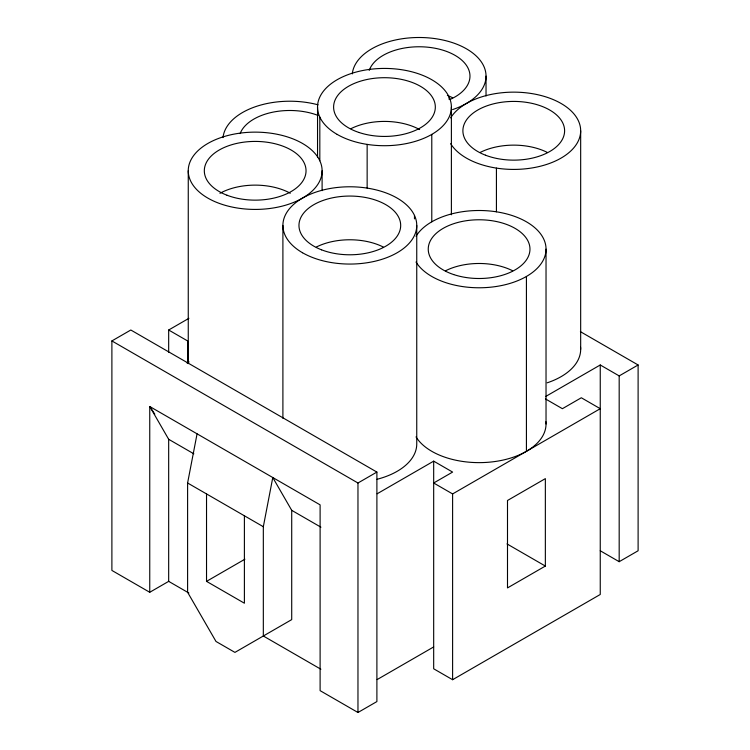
<?xml version="1.0" encoding="UTF-8"?>
<svg xmlns="http://www.w3.org/2000/svg" width="750" height="750" viewBox="0 0 750 750"><rect width="100%" height="100%" fill="white"/><g stroke="black" fill="none" stroke-linecap="round" stroke-linejoin="round"><path stroke-width="1.12" d="M320.869 669.225L263.325 636L263.325 526.716L272.784 477.534L291.713 510.328L291.713 619.612L234.928 652.397L216 641.466L187.603 592.284L187.603 483L197.072 433.828M149.747 592.284L111.891 570.431L111.891 340.931L130.819 330.009L376.894 472.078L376.894 701.569L357.966 712.5L320.109 690.647L320.109 504.862L149.747 406.509L149.747 592.284L168.675 581.362L188.869 593.016M168.675 352.209L168.675 330.009L188.906 318.328M187.106 363.084L189.122 361.922M111.891 340.931L357.966 483L376.894 472.078M206.531 493.931L206.531 581.362L244.894 559.209M377.147 493.781L433.678 461.147L452.606 472.078L433.678 483L452.606 493.931L600.253 408.694L581.325 397.762L562.397 408.694L545.456 398.916M545.494 396.591L600.253 364.978L619.181 375.909L638.109 364.978L638.109 550.763L619.181 561.694L600.253 550.763M545.353 566.062L507.497 587.916L507.497 500.484L545.353 478.631L545.353 566.062L506.991 543.909M377.147 679.566L433.678 646.931M433.678 461.147L433.678 668.784L452.606 679.716L600.253 594.478L600.253 364.978M580.388 331.65L638.109 364.978M168.675 330.009L187.603 340.931L187.603 363.131M154.8 414.159L149.747 406.509L168.675 439.294L193.847 453.825M291.713 510.328L320.916 527.184M187.603 483L263.325 526.716M206.531 581.362L244.397 603.216L244.397 515.784M619.181 375.909L619.181 561.694M580.669 130.781L580.669 349.35M546.028 249.131L546.028 423.994M526.425 276.459L526.425 451.312M496.425 168.103L496.425 211.809M486.028 76.134L486.028 96.009M452.606 493.931L452.606 679.716M451.388 107.062L451.388 214.791M449.109 97.069L449.109 99.366M431.784 134.391L431.784 221.812M416.747 225.422L416.747 443.991A66.919 38.634 0 0 1 377.053 479.288M414.469 215.419L414.469 218.869M367.144 144.384L367.144 188.1M357.966 483L357.966 712.5M322.106 170.775A66.919 38.634 0 0 1 221.719 204.244A66.919 38.634 0 0 1 221.719 137.316A66.919 38.634 0 0 1 322.106 170.775L322.106 190.65M319.819 117.066L319.819 160.781M317.541 107.062L317.541 157.416M282.9 225.422L282.9 418.275M188.259 170.775L188.259 363.637M168.675 439.294L168.675 581.362M545.916 421.753A66.919 38.634 0 0 1 492.337 461.869A66.919 38.634 0 0 1 416.016 436.875M580.556 347.109A66.919 38.634 0 0 1 547.209 382.809M416.016 236.25A66.919 38.634 0 0 1 518.906 218.072A66.919 38.634 0 0 1 518.906 280.2A66.919 38.634 0 0 1 416.016 262.022M223.012 137.616A66.919 38.634 0 0 1 318.122 104.841M240.141 133.547A50.859 29.363 0 0 1 244.659 126.337L246.291 124.669A50.859 29.363 0 0 1 318 115.406M352.294 73.903A66.919 38.634 0 0 1 454.228 43.247A66.919 38.634 0 0 1 452.569 109.594M450.656 117.891A66.919 38.634 0 0 1 553.547 99.722A66.919 38.634 0 0 1 553.547 161.841A66.919 38.634 0 0 1 450.656 143.663M369.225 70.406A50.859 29.363 0 0 1 445.969 51.197A50.859 29.363 0 0 1 450.066 99.431M447.366 95.438A50.859 29.363 0 0 1 452.644 97.772M480.216 152.419A50.859 29.363 0 0 1 547.284 152.419M350.925 128.7A50.859 29.363 0 0 1 419.634 129.572M219.947 193.312A50.859 29.363 0 0 1 290.287 193.247M316.284 247.059A50.859 29.363 0 0 1 383.353 247.059M445.575 270.769A50.859 29.363 0 0 1 512.644 270.769M453.675 274.566A50.859 29.363 0 0 0 529.969 249.131A50.859 29.363 0 0 0 453.675 223.706A50.859 29.363 0 0 0 453.675 274.566M302.503 252.741A66.919 38.634 0 0 0 414.469 235.425A66.919 38.634 0 0 0 332.503 188.1A66.919 38.634 0 0 0 302.503 252.741M226.997 195.225A50.859 29.363 0 0 0 305.934 172.65A50.859 29.363 0 0 0 232.603 144.469A50.859 29.363 0 0 0 226.997 195.225M321.562 249.834A50.859 29.363 0 0 0 400.575 227.344A50.859 29.363 0 0 0 327.328 199.088A50.859 29.363 0 0 0 321.562 249.834M485.494 155.194A50.859 29.363 0 0 0 564.497 132.703A50.859 29.363 0 0 0 491.25 104.447A50.859 29.363 0 0 0 485.494 155.194M337.144 134.391A66.919 38.634 0 0 0 449.109 117.066A66.919 38.634 0 0 0 367.144 69.741A66.919 38.634 0 0 0 337.144 134.391M359.034 132.497A50.859 29.363 0 0 0 435.328 107.062A50.859 29.363 0 0 0 359.034 81.638A50.859 29.363 0 0 0 359.034 132.497"/></g></svg>
